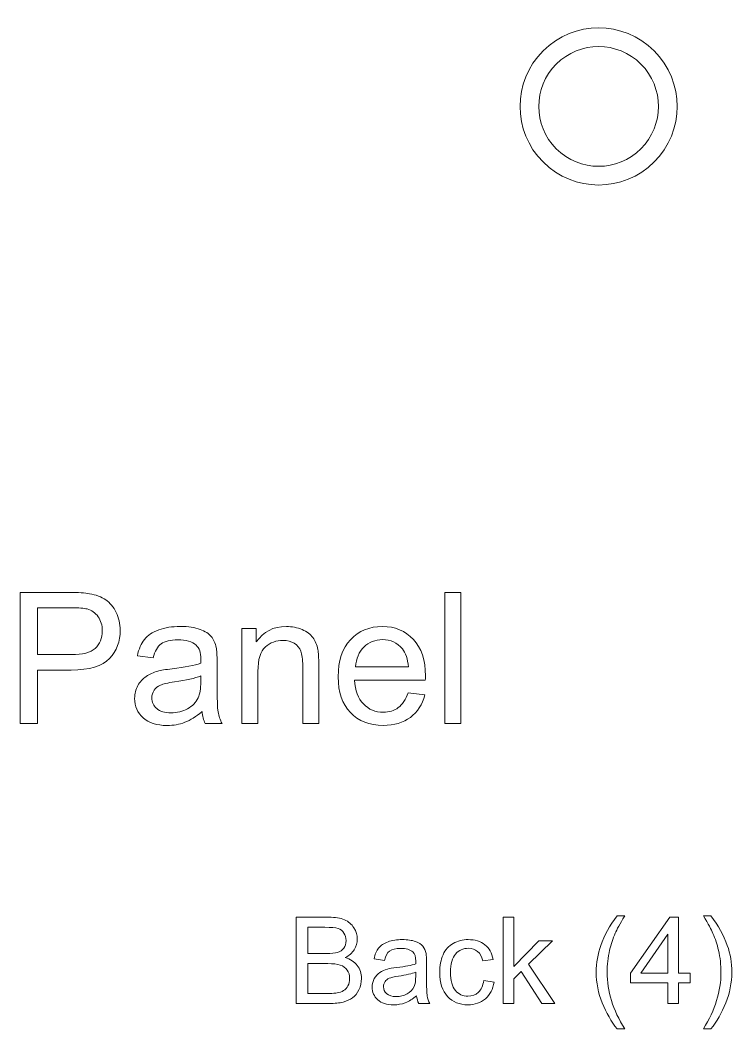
# Model space of a CAD drawing. Header units: millimetres. Extents: x -287 to 263, y -684 to 226.
# Drawn here: x 187.3 to 243.3, y -489.2 to -409.9 of the extents above; entities that cross this region are included whole.
import ezdxf

# ---------------------------------------------------------------- set-up
doc = ezdxf.new("R2010")
doc.units = ezdxf.units.MM
doc.header["$MEASUREMENT"] = 0
doc.layers.add('Layer 1', color=7, linetype='Continuous')

msp = doc.modelspace()

# ---------------------------------------------------------------- linework, layer by layer
at = {"layer": 'Layer 1', "lineweight": 9}
for points, knots in [([(228.4499, -412.3258), (226.0387, -414.737), (226.0387, -418.6463), (228.4499, -421.0575), (228.4499, -421.0575), (230.8611, -423.4687), (234.7703, -423.4687), (237.1815, -421.0575), (237.1815, -421.0575), (239.5927, -418.6463), (239.5927, -414.737), (237.1815, -412.3258), (237.1815, -412.3258), (234.7703, -409.9146), (230.8611, -409.9146), (228.4499, -412.3258)], [0, 0, 0, 0, 0.2, 0.2, 0.2, 0.2, 0.4, 0.4, 0.4, 0.4, 0.6, 0.6, 0.6, 0.6, 1, 1, 1, 1]), ([(229.4894, -413.3653), (227.6523, -415.2024), (227.6523, -418.1809), (229.4894, -420.018), (229.4894, -420.018), (231.3265, -421.8551), (234.3049, -421.8551), (236.142, -420.018), (236.142, -420.018), (237.9791, -418.1809), (237.9791, -415.2024), (236.142, -413.3653), (236.142, -413.3653), (234.3049, -411.5282), (231.3265, -411.5282), (229.4894, -413.3653)], [0, 0, 0, 0, 0.2, 0.2, 0.2, 0.2, 0.4, 0.4, 0.4, 0.4, 0.6, 0.6, 0.6, 0.6, 1, 1, 1, 1]), ([(187.3461, -465.1687), (187.3461, -465.1687), (187.3461, -454.8773), (187.3461, -454.8773), (187.3461, -454.8773), (187.3461, -454.8773), (191.2317, -454.8773), (191.2317, -454.8773), (191.2317, -454.8773), (191.9144, -454.8773), (192.4367, -454.9108), (192.7984, -454.9755), (192.7984, -454.9755), (193.3039, -455.0593), (193.7279, -455.2198), (194.0705, -455.4546), (194.0705, -455.4546), (194.413, -455.6918), (194.6885, -456.0224), (194.8969, -456.4464), (194.8969, -456.4464), (195.1054, -456.8704), (195.2084, -457.3375), (195.2084, -457.8478), (195.2084, -457.8478), (195.2084, -458.7198), (194.9305, -459.46), (194.3723, -460.0637), (194.3723, -460.0637), (193.8165, -460.6698), (192.808, -460.9716), (191.3515, -460.9716), (191.3515, -460.9716), (191.3515, -460.9716), (188.7115, -460.9716), (188.7115, -460.9716), (188.7115, -460.9716), (188.7115, -460.9716), (188.7115, -465.1687), (188.7115, -465.1687), (188.7115, -465.1687), (188.7115, -465.1687), (187.3461, -465.1687), (187.3461, -465.1687)], [0, 0, 0, 0, 0.0833333, 0.0833333, 0.0833333, 0.0833333, 0.1666667, 0.1666667, 0.1666667, 0.1666667, 0.25, 0.25, 0.25, 0.25, 0.3333333, 0.3333333, 0.3333333, 0.3333333, 0.4166667, 0.4166667, 0.4166667, 0.4166667, 0.5, 0.5, 0.5, 0.5, 0.5833333, 0.5833333, 0.5833333, 0.5833333, 0.6666667, 0.6666667, 0.6666667, 0.6666667, 0.75, 0.75, 0.75, 0.75, 0.8333333, 0.8333333, 0.8333333, 0.8333333, 1, 1, 1, 1]), ([(220.7286, -465.1687), (220.7286, -465.1687), (220.7286, -454.8773), (220.7286, -454.8773), (220.7286, -454.8773), (220.7286, -454.8773), (221.9935, -454.8773), (221.9935, -454.8773), (221.9935, -454.8773), (221.9935, -454.8773), (221.9935, -465.1687), (221.9935, -465.1687), (221.9935, -465.1687), (221.9935, -465.1687), (220.7286, -465.1687), (220.7286, -465.1687)], [0, 0, 0, 0, 0.2, 0.2, 0.2, 0.2, 0.4, 0.4, 0.4, 0.4, 0.6, 0.6, 0.6, 0.6, 1, 1, 1, 1]), ([(188.7115, -459.7643), (188.7115, -459.7643), (191.3706, -459.7643), (191.3706, -459.7643), (191.3706, -459.7643), (192.2522, -459.7643), (192.8751, -459.6014), (193.2464, -459.2732), (193.2464, -459.2732), (193.6153, -458.945), (193.7998, -458.485), (193.7998, -457.8885), (193.7998, -457.8885), (193.7998, -457.4597), (193.692, -457.0908), (193.474, -456.7842), (193.474, -456.7842), (193.256, -456.4775), (192.9685, -456.2739), (192.6139, -456.1757), (192.6139, -456.1757), (192.384, -456.1158), (191.96, -456.0846), (191.3443, -456.0846), (191.3443, -456.0846), (191.3443, -456.0846), (188.7115, -456.0846), (188.7115, -456.0846), (188.7115, -456.0846), (188.7115, -456.0846), (188.7115, -459.7643), (188.7115, -459.7643)], [0, 0, 0, 0, 0.1111111, 0.1111111, 0.1111111, 0.1111111, 0.2222222, 0.2222222, 0.2222222, 0.2222222, 0.3333333, 0.3333333, 0.3333333, 0.3333333, 0.4444444, 0.4444444, 0.4444444, 0.4444444, 0.5555556, 0.5555556, 0.5555556, 0.5555556, 0.6666667, 0.6666667, 0.6666667, 0.6666667, 0.7777778, 0.7777778, 0.7777778, 0.7777778, 1, 1, 1, 1]), ([(201.6477, -464.2344), (201.1781, -464.6345), (200.7254, -464.9148), (200.2918, -465.0801), (200.2918, -465.0801), (199.8582, -465.2454), (199.3934, -465.3268), (198.8951, -465.3268), (198.8951, -465.3268), (198.0759, -465.3268), (197.4458, -465.128), (197.005, -464.7279), (197.005, -464.7279), (196.5642, -464.3302), (196.3438, -463.82), (196.3438, -463.1995), (196.3438, -463.1995), (196.3438, -462.8354), (196.4277, -462.5024), (196.593, -462.2006), (196.593, -462.2006), (196.7607, -461.8987), (196.9787, -461.6592), (197.247, -461.4771), (197.247, -461.4771), (197.5177, -461.295), (197.8195, -461.1561), (198.1573, -461.0627), (198.1573, -461.0627), (198.4064, -460.998), (198.7825, -460.9357), (199.2832, -460.8734), (199.2832, -460.8734), (200.3037, -460.7536), (201.0584, -460.6075), (201.5399, -460.4398), (201.5399, -460.4398), (201.5447, -460.2673), (201.5471, -460.1571), (201.5471, -460.1116), (201.5471, -460.1116), (201.5471, -459.599), (201.4273, -459.2372), (201.1877, -459.0264), (201.1877, -459.0264), (200.8643, -458.7414), (200.3828, -458.6), (199.7456, -458.6), (199.7456, -458.6), (199.1491, -458.6), (198.7083, -458.7054), (198.4256, -458.9138), (198.4256, -458.9138), (198.1405, -459.1222), (197.9321, -459.4912), (197.7956, -460.023), (197.7956, -460.023), (197.7956, -460.023), (196.5594, -459.8505), (196.5594, -459.8505), (196.5594, -459.8505), (196.672, -459.3211), (196.8565, -458.8923), (197.1152, -458.5665), (197.1152, -458.5665), (197.3739, -458.2407), (197.7477, -457.9915), (198.2364, -457.8143), (198.2364, -457.8143), (198.7227, -457.6394), (199.2904, -457.5507), (199.9324, -457.5507), (199.9324, -457.5507), (200.5697, -457.5507), (201.0895, -457.625), (201.4896, -457.7759), (201.4896, -457.7759), (201.8872, -457.9269), (202.1819, -458.1137), (202.3687, -458.3413), (202.3687, -458.3413), (202.5556, -458.5689), (202.6874, -458.8563), (202.764, -459.2037), (202.764, -459.2037), (202.8047, -459.4193), (202.8263, -459.8074), (202.8263, -460.3656), (202.8263, -460.3656), (202.8263, -460.3656), (202.8263, -462.0425), (202.8263, -462.0425), (202.8263, -462.0425), (202.8263, -463.2139), (202.8526, -463.9541), (202.9053, -464.268), (202.9053, -464.268), (202.9557, -464.5818), (203.0611, -464.8812), (203.2144, -465.1687), (203.2144, -465.1687), (203.2144, -465.1687), (201.892, -465.1687), (201.892, -465.1687), (201.892, -465.1687), (201.7651, -464.9028), (201.6836, -464.5914), (201.6477, -464.2344)], [0, 0, 0, 0, 0.0357143, 0.0357143, 0.0357143, 0.0357143, 0.0714286, 0.0714286, 0.0714286, 0.0714286, 0.1071429, 0.1071429, 0.1071429, 0.1071429, 0.1428571, 0.1428571, 0.1428571, 0.1428571, 0.1785714, 0.1785714, 0.1785714, 0.1785714, 0.2142857, 0.2142857, 0.2142857, 0.2142857, 0.25, 0.25, 0.25, 0.25, 0.2857143, 0.2857143, 0.2857143, 0.2857143, 0.3214286, 0.3214286, 0.3214286, 0.3214286, 0.3571429, 0.3571429, 0.3571429, 0.3571429, 0.3928571, 0.3928571, 0.3928571, 0.3928571, 0.4285714, 0.4285714, 0.4285714, 0.4285714, 0.4642857, 0.4642857, 0.4642857, 0.4642857, 0.5, 0.5, 0.5, 0.5, 0.5357143, 0.5357143, 0.5357143, 0.5357143, 0.5714286, 0.5714286, 0.5714286, 0.5714286, 0.6071429, 0.6071429, 0.6071429, 0.6071429, 0.6428571, 0.6428571, 0.6428571, 0.6428571, 0.6785714, 0.6785714, 0.6785714, 0.6785714, 0.7142857, 0.7142857, 0.7142857, 0.7142857, 0.75, 0.75, 0.75, 0.75, 0.7857143, 0.7857143, 0.7857143, 0.7857143, 0.8214286, 0.8214286, 0.8214286, 0.8214286, 0.8571429, 0.8571429, 0.8571429, 0.8571429, 0.8928571, 0.8928571, 0.8928571, 0.8928571, 0.9285714, 0.9285714, 0.9285714, 0.9285714, 1, 1, 1, 1]), ([(204.7692, -465.1687), (204.7692, -465.1687), (204.7692, -457.7089), (204.7692, -457.7089), (204.7692, -457.7089), (204.7692, -457.7089), (205.9047, -457.7089), (205.9047, -457.7089), (205.9047, -457.7089), (205.9047, -457.7089), (205.9047, -458.7677), (205.9047, -458.7677), (205.9047, -458.7677), (206.4509, -457.9556), (207.2414, -457.5507), (208.2739, -457.5507), (208.2739, -457.5507), (208.7243, -457.5507), (209.1363, -457.6322), (209.5124, -457.7927), (209.5124, -457.7927), (209.8885, -457.9532), (210.1712, -458.1664), (210.358, -458.4275), (210.358, -458.4275), (210.5449, -458.6886), (210.6767, -459.0001), (210.7509, -459.3594), (210.7509, -459.3594), (210.7964, -459.5942), (210.8204, -460.0038), (210.8204, -460.5883), (210.8204, -460.5883), (210.8204, -460.5883), (210.8204, -465.1687), (210.8204, -465.1687), (210.8204, -465.1687), (210.8204, -465.1687), (209.5555, -465.1687), (209.5555, -465.1687), (209.5555, -465.1687), (209.5555, -465.1687), (209.5555, -460.6363), (209.5555, -460.6363), (209.5555, -460.6363), (209.5555, -460.1212), (209.5076, -459.7355), (209.4094, -459.4816), (209.4094, -459.4816), (209.3112, -459.2277), (209.1363, -459.024), (208.8872, -458.8707), (208.8872, -458.8707), (208.638, -458.7198), (208.3434, -458.6431), (208.008, -458.6431), (208.008, -458.6431), (207.4714, -458.6431), (207.009, -458.8132), (206.6185, -459.1558), (206.6185, -459.1558), (206.2281, -459.496), (206.034, -460.1452), (206.034, -461.0986), (206.034, -461.0986), (206.034, -461.0986), (206.034, -465.1687), (206.034, -465.1687), (206.034, -465.1687), (206.034, -465.1687), (204.7692, -465.1687), (204.7692, -465.1687)], [0, 0, 0, 0, 0.0526316, 0.0526316, 0.0526316, 0.0526316, 0.1052632, 0.1052632, 0.1052632, 0.1052632, 0.1578947, 0.1578947, 0.1578947, 0.1578947, 0.2105263, 0.2105263, 0.2105263, 0.2105263, 0.2631579, 0.2631579, 0.2631579, 0.2631579, 0.3157895, 0.3157895, 0.3157895, 0.3157895, 0.3684211, 0.3684211, 0.3684211, 0.3684211, 0.4210526, 0.4210526, 0.4210526, 0.4210526, 0.4736842, 0.4736842, 0.4736842, 0.4736842, 0.5263158, 0.5263158, 0.5263158, 0.5263158, 0.5789474, 0.5789474, 0.5789474, 0.5789474, 0.6315789, 0.6315789, 0.6315789, 0.6315789, 0.6842105, 0.6842105, 0.6842105, 0.6842105, 0.7368421, 0.7368421, 0.7368421, 0.7368421, 0.7894737, 0.7894737, 0.7894737, 0.7894737, 0.8421053, 0.8421053, 0.8421053, 0.8421053, 0.8947368, 0.8947368, 0.8947368, 0.8947368, 1, 1, 1, 1]), ([(217.8515, -462.754), (217.8515, -462.754), (219.1595, -462.9264), (219.1595, -462.9264), (219.1595, -462.9264), (218.9558, -463.6858), (218.5749, -464.2775), (218.0192, -464.6968), (218.0192, -464.6968), (217.4634, -465.116), (216.7543, -465.3268), (215.8895, -465.3268), (215.8895, -465.3268), (214.8019, -465.3268), (213.9395, -464.9914), (213.3023, -464.3207), (213.3023, -464.3207), (212.665, -463.6523), (212.3464, -462.7108), (212.3464, -461.5011), (212.3464, -461.5011), (212.3464, -460.2506), (212.6674, -459.278), (213.3118, -458.588), (213.3118, -458.588), (213.9563, -457.8957), (214.7923, -457.5507), (215.82, -457.5507), (215.82, -457.5507), (216.8142, -457.5507), (217.6263, -457.8885), (218.2563, -458.5665), (218.2563, -458.5665), (218.8864, -459.2444), (219.2026, -460.1979), (219.2026, -461.4268), (219.2026, -461.4268), (219.2026, -461.5011), (219.2002, -461.6137), (219.1954, -461.7622), (219.1954, -461.7622), (219.1954, -461.7622), (213.64, -461.7622), (213.64, -461.7622), (213.64, -461.7622), (213.6879, -462.5791), (213.9179, -463.2067), (214.3348, -463.6403), (214.3348, -463.6403), (214.7492, -464.0739), (215.269, -464.2919), (215.8895, -464.2919), (215.8895, -464.2919), (216.3518, -464.2919), (216.7471, -464.1697), (217.0729, -463.9254), (217.0729, -463.9254), (217.4011, -463.681), (217.6598, -463.2906), (217.8515, -462.754)], [0, 0, 0, 0, 0.0625, 0.0625, 0.0625, 0.0625, 0.125, 0.125, 0.125, 0.125, 0.1875, 0.1875, 0.1875, 0.1875, 0.25, 0.25, 0.25, 0.25, 0.3125, 0.3125, 0.3125, 0.3125, 0.375, 0.375, 0.375, 0.375, 0.4375, 0.4375, 0.4375, 0.4375, 0.5, 0.5, 0.5, 0.5, 0.5625, 0.5625, 0.5625, 0.5625, 0.625, 0.625, 0.625, 0.625, 0.6875, 0.6875, 0.6875, 0.6875, 0.75, 0.75, 0.75, 0.75, 0.8125, 0.8125, 0.8125, 0.8125, 0.875, 0.875, 0.875, 0.875, 1, 1, 1, 1]), ([(213.7119, -460.7273), (213.7119, -460.7273), (217.8658, -460.7273), (217.8658, -460.7273), (217.8658, -460.7273), (217.8107, -460.0996), (217.6502, -459.6301), (217.3891, -459.3163), (217.3891, -459.3163), (216.9891, -458.83), (216.4668, -458.5856), (215.8272, -458.5856), (215.8272, -458.5856), (215.2475, -458.5856), (214.7612, -458.7797), (214.3659, -459.1678), (214.3659, -459.1678), (213.973, -459.5558), (213.755, -460.0757), (213.7119, -460.7273)], [0, 0, 0, 0, 0.1666667, 0.1666667, 0.1666667, 0.1666667, 0.3333333, 0.3333333, 0.3333333, 0.3333333, 0.5, 0.5, 0.5, 0.5, 0.6666667, 0.6666667, 0.6666667, 0.6666667, 1, 1, 1, 1]), ([(201.5471, -461.4316), (201.0871, -461.6184), (200.3972, -461.7766), (199.4773, -461.9059), (199.4773, -461.9059), (198.955, -461.9802), (198.5861, -462.064), (198.3705, -462.1575), (198.3705, -462.1575), (198.1549, -462.2509), (197.9896, -462.3874), (197.8722, -462.5647), (197.8722, -462.5647), (197.7548, -462.7444), (197.695, -462.9432), (197.695, -463.1636), (197.695, -463.1636), (197.695, -463.4966), (197.8219, -463.7769), (198.0782, -463.9997), (198.0782, -463.9997), (198.3346, -464.2224), (198.7083, -464.335), (199.1994, -464.335), (199.1994, -464.335), (199.6857, -464.335), (200.1193, -464.2296), (200.5002, -464.0164), (200.5002, -464.0164), (200.8787, -463.8056), (201.159, -463.5157), (201.3362, -463.1492), (201.3362, -463.1492), (201.4728, -462.8641), (201.5399, -462.4449), (201.5399, -461.8915), (201.5399, -461.8915), (201.5399, -461.8915), (201.5471, -461.4316), (201.5471, -461.4316)], [0, 0, 0, 0, 0.0909091, 0.0909091, 0.0909091, 0.0909091, 0.1818182, 0.1818182, 0.1818182, 0.1818182, 0.2727273, 0.2727273, 0.2727273, 0.2727273, 0.3636364, 0.3636364, 0.3636364, 0.3636364, 0.4545455, 0.4545455, 0.4545455, 0.4545455, 0.5454545, 0.5454545, 0.5454545, 0.5454545, 0.6363636, 0.6363636, 0.6363636, 0.6363636, 0.7272727, 0.7272727, 0.7272727, 0.7272727, 0.8181818, 0.8181818, 0.8181818, 0.8181818, 1, 1, 1, 1]), ([(209.0503, -487.1726), (209.0503, -487.1726), (209.0503, -480.3896), (209.0503, -480.3896), (209.0503, -480.3896), (209.0503, -480.3896), (211.5955, -480.3896), (211.5955, -480.3896), (211.5955, -480.3896), (212.1134, -480.3896), (212.5286, -480.4575), (212.8428, -480.5948), (212.8428, -480.5948), (213.1554, -480.7322), (213.4002, -480.9438), (213.577, -481.2296), (213.577, -481.2296), (213.7554, -481.5138), (213.8439, -481.8122), (213.8439, -482.1248), (213.8439, -482.1248), (213.8439, -482.4137), (213.7649, -482.6869), (213.6086, -482.9427), (213.6086, -482.9427), (213.4523, -483.1985), (213.2154, -483.4053), (212.8981, -483.5632), (212.8981, -483.5632), (213.3086, -483.6832), (213.6244, -483.8885), (213.8439, -484.179), (213.8439, -484.179), (214.0649, -484.4679), (214.1754, -484.8105), (214.1754, -485.2053), (214.1754, -485.2053), (214.1754, -485.5242), (214.1075, -485.8195), (213.9733, -486.0926), (213.9733, -486.0926), (213.8391, -486.3658), (213.6733, -486.5758), (213.476, -486.7242), (213.476, -486.7242), (213.2786, -486.871), (213.0307, -486.9831), (212.7339, -487.0589), (212.7339, -487.0589), (212.4355, -487.1347), (212.0707, -487.1726), (211.6381, -487.1726), (211.6381, -487.1726), (211.6381, -487.1726), (209.0503, -487.1726), (209.0503, -487.1726)], [0, 0, 0, 0, 0.0666667, 0.0666667, 0.0666667, 0.0666667, 0.1333333, 0.1333333, 0.1333333, 0.1333333, 0.2, 0.2, 0.2, 0.2, 0.2666667, 0.2666667, 0.2666667, 0.2666667, 0.3333333, 0.3333333, 0.3333333, 0.3333333, 0.4, 0.4, 0.4, 0.4, 0.4666667, 0.4666667, 0.4666667, 0.4666667, 0.5333333, 0.5333333, 0.5333333, 0.5333333, 0.6, 0.6, 0.6, 0.6, 0.6666667, 0.6666667, 0.6666667, 0.6666667, 0.7333333, 0.7333333, 0.7333333, 0.7333333, 0.8, 0.8, 0.8, 0.8, 0.8666667, 0.8666667, 0.8666667, 0.8666667, 1, 1, 1, 1]), ([(225.3115, -487.1726), (225.3115, -487.1726), (225.3115, -480.3896), (225.3115, -480.3896), (225.3115, -480.3896), (225.3115, -480.3896), (226.1452, -480.3896), (226.1452, -480.3896), (226.1452, -480.3896), (226.1452, -480.3896), (226.1452, -484.2532), (226.1452, -484.2532), (226.1452, -484.2532), (226.1452, -484.2532), (228.1157, -482.2559), (228.1157, -482.2559), (228.1157, -482.2559), (228.1157, -482.2559), (229.1925, -482.2559), (229.1925, -482.2559), (229.1925, -482.2559), (229.1925, -482.2559), (227.3167, -484.0827), (227.3167, -484.0827), (227.3167, -484.0827), (227.3167, -484.0827), (229.382, -487.1726), (229.382, -487.1726), (229.382, -487.1726), (229.382, -487.1726), (228.3557, -487.1726), (228.3557, -487.1726), (228.3557, -487.1726), (228.3557, -487.1726), (226.7231, -484.6605), (226.7231, -484.6605), (226.7231, -484.6605), (226.7231, -484.6605), (226.1452, -485.2226), (226.1452, -485.2226), (226.1452, -485.2226), (226.1452, -485.2226), (226.1452, -487.1726), (226.1452, -487.1726), (226.1452, -487.1726), (226.1452, -487.1726), (225.3115, -487.1726), (225.3115, -487.1726)], [0, 0, 0, 0, 0.0769231, 0.0769231, 0.0769231, 0.0769231, 0.1538462, 0.1538462, 0.1538462, 0.1538462, 0.2307692, 0.2307692, 0.2307692, 0.2307692, 0.3076923, 0.3076923, 0.3076923, 0.3076923, 0.3846154, 0.3846154, 0.3846154, 0.3846154, 0.4615385, 0.4615385, 0.4615385, 0.4615385, 0.5384615, 0.5384615, 0.5384615, 0.5384615, 0.6153846, 0.6153846, 0.6153846, 0.6153846, 0.6923077, 0.6923077, 0.6923077, 0.6923077, 0.7692308, 0.7692308, 0.7692308, 0.7692308, 0.8461538, 0.8461538, 0.8461538, 0.8461538, 1, 1, 1, 1]), ([(234.2688, -489.162), (233.8109, -488.5826), (233.4225, -487.9052), (233.1051, -487.1284), (233.1051, -487.1284), (232.7878, -486.3516), (232.6299, -485.5463), (232.6299, -484.7142), (232.6299, -484.7142), (232.6299, -483.98), (232.7483, -483.2774), (232.9851, -482.6064), (232.9851, -482.6064), (233.263, -481.8264), (233.6909, -481.0496), (234.2688, -480.2759), (234.2688, -480.2759), (234.2688, -480.2759), (234.8656, -480.2759), (234.8656, -480.2759), (234.8656, -480.2759), (234.493, -480.9169), (234.2451, -481.3748), (234.1251, -481.6495), (234.1251, -481.6495), (233.9372, -482.0743), (233.7888, -482.518), (233.6814, -482.9806), (233.6814, -482.9806), (233.5488, -483.5569), (233.4825, -484.1363), (233.4825, -484.719), (233.4825, -484.719), (233.4825, -486.2016), (233.9435, -487.6826), (234.8656, -489.162), (234.8656, -489.162), (234.8656, -489.162), (234.2688, -489.162), (234.2688, -489.162)], [0, 0, 0, 0, 0.0909091, 0.0909091, 0.0909091, 0.0909091, 0.1818182, 0.1818182, 0.1818182, 0.1818182, 0.2727273, 0.2727273, 0.2727273, 0.2727273, 0.3636364, 0.3636364, 0.3636364, 0.3636364, 0.4545455, 0.4545455, 0.4545455, 0.4545455, 0.5454545, 0.5454545, 0.5454545, 0.5454545, 0.6363636, 0.6363636, 0.6363636, 0.6363636, 0.7272727, 0.7272727, 0.7272727, 0.7272727, 0.8181818, 0.8181818, 0.8181818, 0.8181818, 1, 1, 1, 1]), ([(238.2666, -487.1726), (238.2666, -487.1726), (238.2666, -485.5526), (238.2666, -485.5526), (238.2666, -485.5526), (238.2666, -485.5526), (235.3204, -485.5526), (235.3204, -485.5526), (235.3204, -485.5526), (235.3204, -485.5526), (235.3204, -484.7853), (235.3204, -484.7853), (235.3204, -484.7853), (235.3204, -484.7853), (238.4182, -480.3896), (238.4182, -480.3896), (238.4182, -480.3896), (238.4182, -480.3896), (239.1003, -480.3896), (239.1003, -480.3896), (239.1003, -480.3896), (239.1003, -480.3896), (239.1003, -484.7853), (239.1003, -484.7853), (239.1003, -484.7853), (239.1003, -484.7853), (240.0192, -484.7853), (240.0192, -484.7853), (240.0192, -484.7853), (240.0192, -484.7853), (240.0192, -485.5526), (240.0192, -485.5526), (240.0192, -485.5526), (240.0192, -485.5526), (239.1003, -485.5526), (239.1003, -485.5526), (239.1003, -485.5526), (239.1003, -485.5526), (239.1003, -487.1726), (239.1003, -487.1726), (239.1003, -487.1726), (239.1003, -487.1726), (238.2666, -487.1726), (238.2666, -487.1726)], [0, 0, 0, 0, 0.0833333, 0.0833333, 0.0833333, 0.0833333, 0.1666667, 0.1666667, 0.1666667, 0.1666667, 0.25, 0.25, 0.25, 0.25, 0.3333333, 0.3333333, 0.3333333, 0.3333333, 0.4166667, 0.4166667, 0.4166667, 0.4166667, 0.5, 0.5, 0.5, 0.5, 0.5833333, 0.5833333, 0.5833333, 0.5833333, 0.6666667, 0.6666667, 0.6666667, 0.6666667, 0.75, 0.75, 0.75, 0.75, 0.8333333, 0.8333333, 0.8333333, 0.8333333, 1, 1, 1, 1]), ([(241.6502, -489.162), (241.6502, -489.162), (241.0534, -489.162), (241.0534, -489.162), (241.0534, -489.162), (241.9755, -487.6826), (242.4365, -486.2016), (242.4365, -484.719), (242.4365, -484.719), (242.4365, -484.1395), (242.3702, -483.5648), (242.2376, -482.9948), (242.2376, -482.9948), (242.1334, -482.5322), (241.9865, -482.0885), (241.7986, -481.6622), (241.7986, -481.6622), (241.6786, -481.3859), (241.4292, -480.9232), (241.0534, -480.2759), (241.0534, -480.2759), (241.0534, -480.2759), (241.6502, -480.2759), (241.6502, -480.2759), (241.6502, -480.2759), (242.2281, -481.0496), (242.656, -481.8264), (242.9339, -482.6064), (242.9339, -482.6064), (243.1707, -483.2774), (243.2891, -483.98), (243.2891, -484.7142), (243.2891, -484.7142), (243.2891, -485.5463), (243.1297, -486.3516), (242.8107, -487.1284), (242.8107, -487.1284), (242.4934, -487.9052), (242.1065, -488.5826), (241.6502, -489.162)], [0, 0, 0, 0, 0.0909091, 0.0909091, 0.0909091, 0.0909091, 0.1818182, 0.1818182, 0.1818182, 0.1818182, 0.2727273, 0.2727273, 0.2727273, 0.2727273, 0.3636364, 0.3636364, 0.3636364, 0.3636364, 0.4545455, 0.4545455, 0.4545455, 0.4545455, 0.5454545, 0.5454545, 0.5454545, 0.5454545, 0.6363636, 0.6363636, 0.6363636, 0.6363636, 0.7272727, 0.7272727, 0.7272727, 0.7272727, 0.8181818, 0.8181818, 0.8181818, 0.8181818, 1, 1, 1, 1]), ([(209.9502, -483.2411), (209.9502, -483.2411), (211.4171, -483.2411), (211.4171, -483.2411), (211.4171, -483.2411), (211.8149, -483.2411), (212.1007, -483.2143), (212.2728, -483.1622), (212.2728, -483.1622), (212.5018, -483.0943), (212.6739, -482.9806), (212.7891, -482.8227), (212.7891, -482.8227), (212.9044, -482.6648), (212.9628, -482.4674), (212.9628, -482.229), (212.9628, -482.229), (212.9628, -482.0032), (212.9091, -481.8043), (212.8002, -481.6338), (212.8002, -481.6338), (212.6928, -481.4617), (212.5381, -481.3432), (212.3376, -481.2801), (212.3376, -481.2801), (212.137, -481.2169), (211.7928, -481.1853), (211.3065, -481.1853), (211.3065, -481.1853), (211.3065, -481.1853), (209.9502, -481.1853), (209.9502, -481.1853), (209.9502, -481.1853), (209.9502, -481.1853), (209.9502, -483.2411), (209.9502, -483.2411)], [0, 0, 0, 0, 0.1, 0.1, 0.1, 0.1, 0.2, 0.2, 0.2, 0.2, 0.3, 0.3, 0.3, 0.3, 0.4, 0.4, 0.4, 0.4, 0.5, 0.5, 0.5, 0.5, 0.6, 0.6, 0.6, 0.6, 0.7, 0.7, 0.7, 0.7, 0.8, 0.8, 0.8, 0.8, 1, 1, 1, 1]), ([(238.2666, -484.7853), (238.2666, -484.7853), (238.2666, -481.7332), (238.2666, -481.7332), (238.2666, -481.7332), (238.2666, -481.7332), (236.1398, -484.7853), (236.1398, -484.7853), (236.1398, -484.7853), (236.1398, -484.7853), (238.2666, -484.7853), (238.2666, -484.7853)], [0, 0, 0, 0, 0.25, 0.25, 0.25, 0.25, 0.5, 0.5, 0.5, 0.5, 1, 1, 1, 1]), ([(218.5143, -486.5568), (218.2048, -486.8205), (217.9064, -487.0052), (217.6206, -487.1142), (217.6206, -487.1142), (217.3348, -487.2231), (217.0285, -487.2768), (216.7001, -487.2768), (216.7001, -487.2768), (216.1601, -487.2768), (215.7448, -487.1458), (215.4543, -486.8821), (215.4543, -486.8821), (215.1638, -486.62), (215.0185, -486.2837), (215.0185, -485.8747), (215.0185, -485.8747), (215.0185, -485.6347), (215.0738, -485.4153), (215.1828, -485.2163), (215.1828, -485.2163), (215.2933, -485.0174), (215.437, -484.8595), (215.6138, -484.7395), (215.6138, -484.7395), (215.7922, -484.6195), (215.9912, -484.5279), (216.2138, -484.4663), (216.2138, -484.4663), (216.378, -484.4237), (216.6259, -484.3827), (216.9559, -484.3416), (216.9559, -484.3416), (217.6285, -484.2627), (218.1259, -484.1663), (218.4432, -484.0558), (218.4432, -484.0558), (218.4464, -483.9421), (218.448, -483.8695), (218.448, -483.8395), (218.448, -483.8395), (218.448, -483.5016), (218.369, -483.2632), (218.2111, -483.1243), (218.2111, -483.1243), (217.998, -482.9364), (217.6806, -482.8432), (217.2606, -482.8432), (217.2606, -482.8432), (216.8675, -482.8432), (216.5769, -482.9127), (216.3906, -483.05), (216.3906, -483.05), (216.2027, -483.1874), (216.0654, -483.4306), (215.9754, -483.7811), (215.9754, -483.7811), (215.9754, -483.7811), (215.1606, -483.6674), (215.1606, -483.6674), (215.1606, -483.6674), (215.2349, -483.3185), (215.3564, -483.0358), (215.527, -482.8211), (215.527, -482.8211), (215.6975, -482.6064), (215.9438, -482.4422), (216.2659, -482.3253), (216.2659, -482.3253), (216.5864, -482.2101), (216.9606, -482.1516), (217.3838, -482.1516), (217.3838, -482.1516), (217.8038, -482.1516), (218.1464, -482.2006), (218.4101, -482.3001), (218.4101, -482.3001), (218.6722, -482.3995), (218.8664, -482.5227), (218.9895, -482.6727), (218.9895, -482.6727), (219.1127, -482.8227), (219.1995, -483.0122), (219.25, -483.2411), (219.25, -483.2411), (219.2769, -483.3832), (219.2911, -483.639), (219.2911, -484.0069), (219.2911, -484.0069), (219.2911, -484.0069), (219.2911, -485.1121), (219.2911, -485.1121), (219.2911, -485.1121), (219.2911, -485.8842), (219.3085, -486.3721), (219.3432, -486.5789), (219.3432, -486.5789), (219.3764, -486.7858), (219.4458, -486.9831), (219.5469, -487.1726), (219.5469, -487.1726), (219.5469, -487.1726), (218.6753, -487.1726), (218.6753, -487.1726), (218.6753, -487.1726), (218.5916, -486.9973), (218.538, -486.7921), (218.5143, -486.5568)], [0, 0, 0, 0, 0.0357143, 0.0357143, 0.0357143, 0.0357143, 0.0714286, 0.0714286, 0.0714286, 0.0714286, 0.1071429, 0.1071429, 0.1071429, 0.1071429, 0.1428571, 0.1428571, 0.1428571, 0.1428571, 0.1785714, 0.1785714, 0.1785714, 0.1785714, 0.2142857, 0.2142857, 0.2142857, 0.2142857, 0.25, 0.25, 0.25, 0.25, 0.2857143, 0.2857143, 0.2857143, 0.2857143, 0.3214286, 0.3214286, 0.3214286, 0.3214286, 0.3571429, 0.3571429, 0.3571429, 0.3571429, 0.3928571, 0.3928571, 0.3928571, 0.3928571, 0.4285714, 0.4285714, 0.4285714, 0.4285714, 0.4642857, 0.4642857, 0.4642857, 0.4642857, 0.5, 0.5, 0.5, 0.5, 0.5357143, 0.5357143, 0.5357143, 0.5357143, 0.5714286, 0.5714286, 0.5714286, 0.5714286, 0.6071429, 0.6071429, 0.6071429, 0.6071429, 0.6428571, 0.6428571, 0.6428571, 0.6428571, 0.6785714, 0.6785714, 0.6785714, 0.6785714, 0.7142857, 0.7142857, 0.7142857, 0.7142857, 0.75, 0.75, 0.75, 0.75, 0.7857143, 0.7857143, 0.7857143, 0.7857143, 0.8214286, 0.8214286, 0.8214286, 0.8214286, 0.8571429, 0.8571429, 0.8571429, 0.8571429, 0.8928571, 0.8928571, 0.8928571, 0.8928571, 0.9285714, 0.9285714, 0.9285714, 0.9285714, 1, 1, 1, 1]), ([(223.7831, -485.3726), (223.7831, -485.3726), (224.5978, -485.4863), (224.5978, -485.4863), (224.5978, -485.4863), (224.5078, -486.0468), (224.2804, -486.4842), (223.9125, -486.8016), (223.9125, -486.8016), (223.5447, -487.1189), (223.0915, -487.2768), (222.5562, -487.2768), (222.5562, -487.2768), (221.8852, -487.2768), (221.3452, -487.0573), (220.9379, -486.6184), (220.9379, -486.6184), (220.5289, -486.1795), (220.3252, -485.5511), (220.3252, -484.7332), (220.3252, -484.7332), (220.3252, -484.2027), (220.4137, -483.74), (220.5889, -483.3421), (220.5889, -483.3421), (220.7642, -482.9458), (221.031, -482.6474), (221.391, -482.4501), (221.391, -482.4501), (221.7494, -482.2511), (222.1394, -482.1516), (222.5626, -482.1516), (222.5626, -482.1516), (223.0947, -482.1516), (223.532, -482.2859), (223.8699, -482.5558), (223.8699, -482.5558), (224.2094, -482.8258), (224.4273, -483.2095), (224.522, -483.7053), (224.522, -483.7053), (224.522, -483.7053), (223.7168, -483.8285), (223.7168, -483.8285), (223.7168, -483.8285), (223.6394, -483.4985), (223.5036, -483.2506), (223.3062, -483.0832), (223.3062, -483.0832), (223.1104, -482.9174), (222.8736, -482.8337), (222.5957, -482.8337), (222.5957, -482.8337), (222.1757, -482.8337), (221.8347, -482.9837), (221.571, -483.2837), (221.571, -483.2837), (221.3089, -483.5853), (221.1779, -484.059), (221.1779, -484.7095), (221.1779, -484.7095), (221.1779, -485.3695), (221.3042, -485.8479), (221.5568, -486.1463), (221.5568, -486.1463), (221.811, -486.4447), (222.141, -486.5947), (222.5468, -486.5947), (222.5468, -486.5947), (222.8752, -486.5947), (223.1483, -486.4952), (223.3662, -486.2947), (223.3662, -486.2947), (223.5857, -486.0958), (223.7246, -485.7879), (223.7831, -485.3726)], [0, 0, 0, 0, 0.05, 0.05, 0.05, 0.05, 0.1, 0.1, 0.1, 0.1, 0.15, 0.15, 0.15, 0.15, 0.2, 0.2, 0.2, 0.2, 0.25, 0.25, 0.25, 0.25, 0.3, 0.3, 0.3, 0.3, 0.35, 0.35, 0.35, 0.35, 0.4, 0.4, 0.4, 0.4, 0.45, 0.45, 0.45, 0.45, 0.5, 0.5, 0.5, 0.5, 0.55, 0.55, 0.55, 0.55, 0.6, 0.6, 0.6, 0.6, 0.65, 0.65, 0.65, 0.65, 0.7, 0.7, 0.7, 0.7, 0.75, 0.75, 0.75, 0.75, 0.8, 0.8, 0.8, 0.8, 0.85, 0.85, 0.85, 0.85, 0.9, 0.9, 0.9, 0.9, 1, 1, 1, 1]), ([(209.9502, -486.3768), (209.9502, -486.3768), (211.6397, -486.3768), (211.6397, -486.3768), (211.6397, -486.3768), (211.9302, -486.3768), (212.1339, -486.3658), (212.2523, -486.3437), (212.2523, -486.3437), (212.4576, -486.3074), (212.6312, -486.2458), (212.7702, -486.1589), (212.7702, -486.1589), (212.9091, -486.0721), (213.0228, -485.9458), (213.1128, -485.78), (213.1128, -485.78), (213.2028, -485.6142), (213.247, -485.4232), (213.247, -485.2068), (213.247, -485.2068), (213.247, -484.9526), (213.1823, -484.7332), (213.0512, -484.5453), (213.0512, -484.5453), (212.9218, -484.3574), (212.7418, -484.2263), (212.5113, -484.1506), (212.5113, -484.1506), (212.2823, -484.0748), (211.9507, -484.0369), (211.5197, -484.0369), (211.5197, -484.0369), (211.5197, -484.0369), (209.9502, -484.0369), (209.9502, -484.0369), (209.9502, -484.0369), (209.9502, -484.0369), (209.9502, -486.3768), (209.9502, -486.3768)], [0, 0, 0, 0, 0.0909091, 0.0909091, 0.0909091, 0.0909091, 0.1818182, 0.1818182, 0.1818182, 0.1818182, 0.2727273, 0.2727273, 0.2727273, 0.2727273, 0.3636364, 0.3636364, 0.3636364, 0.3636364, 0.4545455, 0.4545455, 0.4545455, 0.4545455, 0.5454545, 0.5454545, 0.5454545, 0.5454545, 0.6363636, 0.6363636, 0.6363636, 0.6363636, 0.7272727, 0.7272727, 0.7272727, 0.7272727, 0.8181818, 0.8181818, 0.8181818, 0.8181818, 1, 1, 1, 1]), ([(218.448, -484.7095), (218.1448, -484.8326), (217.6901, -484.9369), (217.0838, -485.0221), (217.0838, -485.0221), (216.7396, -485.0711), (216.4964, -485.1263), (216.3543, -485.1879), (216.3543, -485.1879), (216.2122, -485.2495), (216.1033, -485.3395), (216.0259, -485.4563), (216.0259, -485.4563), (215.9485, -485.5747), (215.9091, -485.7058), (215.9091, -485.851), (215.9091, -485.851), (215.9091, -486.0705), (215.9927, -486.2552), (216.1617, -486.4021), (216.1617, -486.4021), (216.3306, -486.5489), (216.5769, -486.6231), (216.9006, -486.6231), (216.9006, -486.6231), (217.2211, -486.6231), (217.5069, -486.5537), (217.758, -486.4131), (217.758, -486.4131), (218.0074, -486.2742), (218.1922, -486.0831), (218.309, -485.8416), (218.309, -485.8416), (218.399, -485.6537), (218.4432, -485.3774), (218.4432, -485.0126), (218.4432, -485.0126), (218.4432, -485.0126), (218.448, -484.7095), (218.448, -484.7095)], [0, 0, 0, 0, 0.0909091, 0.0909091, 0.0909091, 0.0909091, 0.1818182, 0.1818182, 0.1818182, 0.1818182, 0.2727273, 0.2727273, 0.2727273, 0.2727273, 0.3636364, 0.3636364, 0.3636364, 0.3636364, 0.4545455, 0.4545455, 0.4545455, 0.4545455, 0.5454545, 0.5454545, 0.5454545, 0.5454545, 0.6363636, 0.6363636, 0.6363636, 0.6363636, 0.7272727, 0.7272727, 0.7272727, 0.7272727, 0.8181818, 0.8181818, 0.8181818, 0.8181818, 1, 1, 1, 1])]:
    msp.add_open_spline(points, degree=3, knots=knots, dxfattribs=at)

doc.saveas('drawing.dxf')
